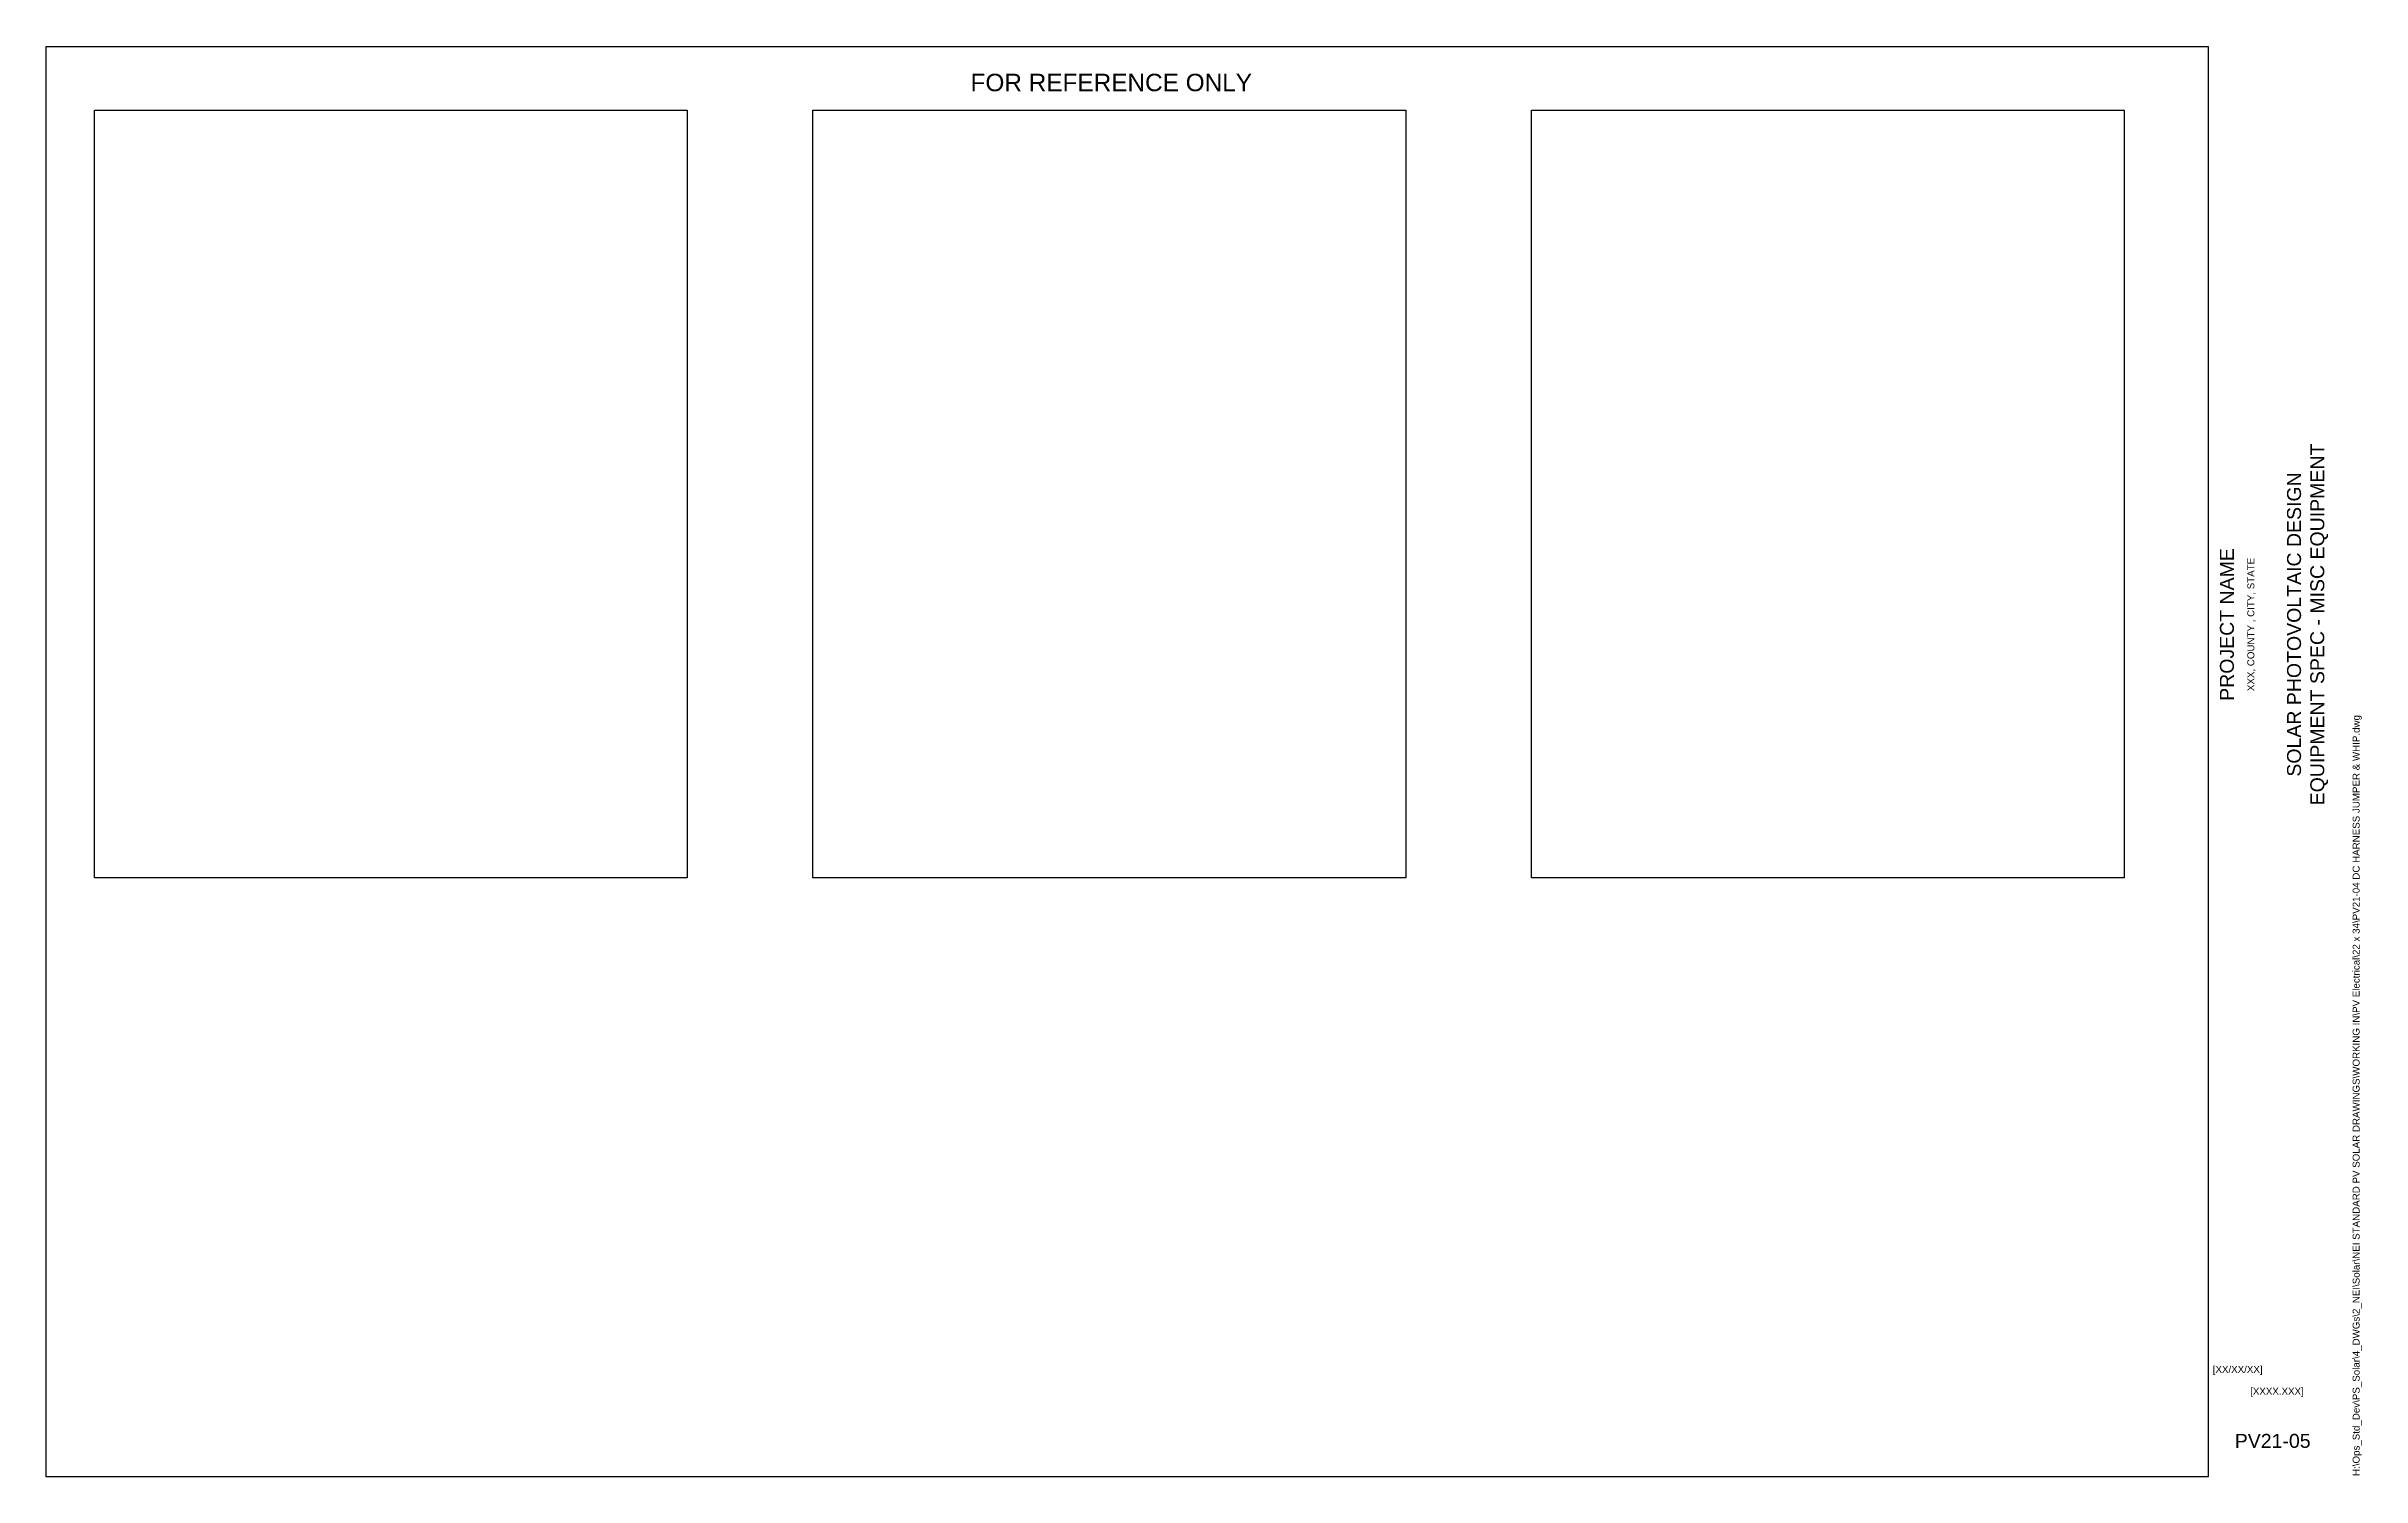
# Paper-space layout 'PV21-04 EQUIPMENT SPEC - DC HARNESS JUMPER & WHIP' of a CAD drawing. Header units: feet, sheet in inches. Extents: x 0.7 to 33.9, y 1.3 to 21.8.
import ezdxf
from ezdxf.enums import TextEntityAlignment as Align

# ---------------------------------------------------------------- set-up
doc = ezdxf.new("R2010")
doc.units = ezdxf.units.FT
doc.header["$MEASUREMENT"] = 0
doc.layers.add('G-ANNO-TEXT', color=1, linetype='Continuous')
doc.layers.add('G-ANNO-TTBL', color=1, linetype='Continuous')
doc.layers.add('G-NPLT', color=67, linetype='Continuous', plot=False)
doc.layers.add('VP', color=31, linetype='Continuous', plot=False)
doc.styles.add('NEI-A', font='arial.ttf')

psp = doc.layouts.new('PV21-04 EQUIPMENT SPEC - DC HARNESS JUMPER & WHIP')

# ---------------------------------------------------------------- linework, layer by layer
at = {"layer": 'G-NPLT'}
for points in [[(1.425, 20.853), (9.925, 20.853), (9.925, 9.853), (1.425, 9.853)], [(11.727, 20.853), (20.227, 20.853), (20.227, 9.853), (11.727, 9.853)], [(22.029, 20.853), (30.529, 20.853), (30.529, 9.853), (22.029, 9.853)]]:
    psp.add_lwpolyline(points, close=True, dxfattribs=at)
at = {"layer": 'VP'}
psp.add_lwpolyline([(0.734, 21.768), (31.734, 21.768), (31.734, 1.268), (0.734, 1.268)], close=True, dxfattribs=at)

# ---------------------------------------------------------------- texts
at = {"layer": 'G-ANNO-TEXT', "insert": (13.986, 21.375), "char_height": 0.25, "attachment_point": 1, "style": 'NEI-A'}
psp.add_mtext_dynamic_manual_height_columns('FOR REFERENCE ONLY', width=4.26111, gutter_width=1.25, heights=[0], dxfattribs=at)
at = {"layer": 'G-ANNO-TTBL', "style": 'NEI-A'}
psp.add_text('XXX, COUNTY , CITY, STATE', height=0.1, rotation=90, dxfattribs=at).set_placement((32.352, 13.482), align=Align.MIDDLE)
at = {"layer": 'G-ANNO-TTBL', "char_height": 0.2, "attachment_point": 5, "rotation": 90, "style": 'NEI-A'}
for s, width, gutter_width, heights, insert in [('SOLAR PHOTOVOLTAIC DESIGN\\PEQUIPMENT SPEC - MISC EQUIPMENT', 7.46683, 0, [1.376], (33.157, 13.482)), ('PROJECT NAME', 7.8846, 0.5, [0], (32.002, 13.482))]:
    psp.add_mtext_dynamic_manual_height_columns(s, width=width, gutter_width=gutter_width, heights=heights, dxfattribs=dict(at, insert=insert))
at = {"layer": 'G-ANNO-TTBL', "style": 'NEI-A'}
for s, width, insert, char_height, attachment_point in [('[XX/XX/XX]', 0.85482, (31.798, 2.791), 0.1, 4), ('[XXXX.XXX]', 0.85482, (32.718, 2.478), 0.1, 5), ('PV21-05', 1.7218, (32.657, 1.78), 0.2, 5)]:
    psp.add_mtext_dynamic_manual_height_columns(s, width=width, gutter_width=0.5, heights=[0], dxfattribs=dict(at, insert=insert, char_height=char_height, attachment_point=attachment_point))
at = {"layer": 'G-NPLT', "insert": (33.803, 1.278), "char_height": 0.1, "width": 13.97168, "attachment_point": 1, "rotation": 90, "style": 'NEI-A'}
psp.add_mtext('H:\\\\Ops_Std_Dev\\\\PS_Solar\\\\4_DWGs\\\\2_NEI\\\\Solar\\\\NEI STANDARD PV SOLAR DRAWINGS\\\\WORKING IN\\\\PV Electrical\\\\22 x 34\\\\PV21-04 DC HARNESS JUMPER & WHIP.dwg', dxfattribs=at)

# ---------------------------------------------------------------- viewports
at = {"layer": 'VP'}
vp = psp.add_viewport(center=(16.234, 11.518), size=(31, 20.5), view_center_point=(10181.826, 3023.752), view_height=8200, dxfattribs=at)
vp.dxf.flags = 0x10000  # cut along an outline
vp.dxf.clipping_boundary_handle = psp.add_lwpolyline([(0.734, 21.768), (31.734, 21.768), (31.734, 1.268), (0.734, 1.268)], format="xyb", close=True, dxfattribs={"invisible": 1}).dxf.handle

doc.saveas('drawing.dxf')
